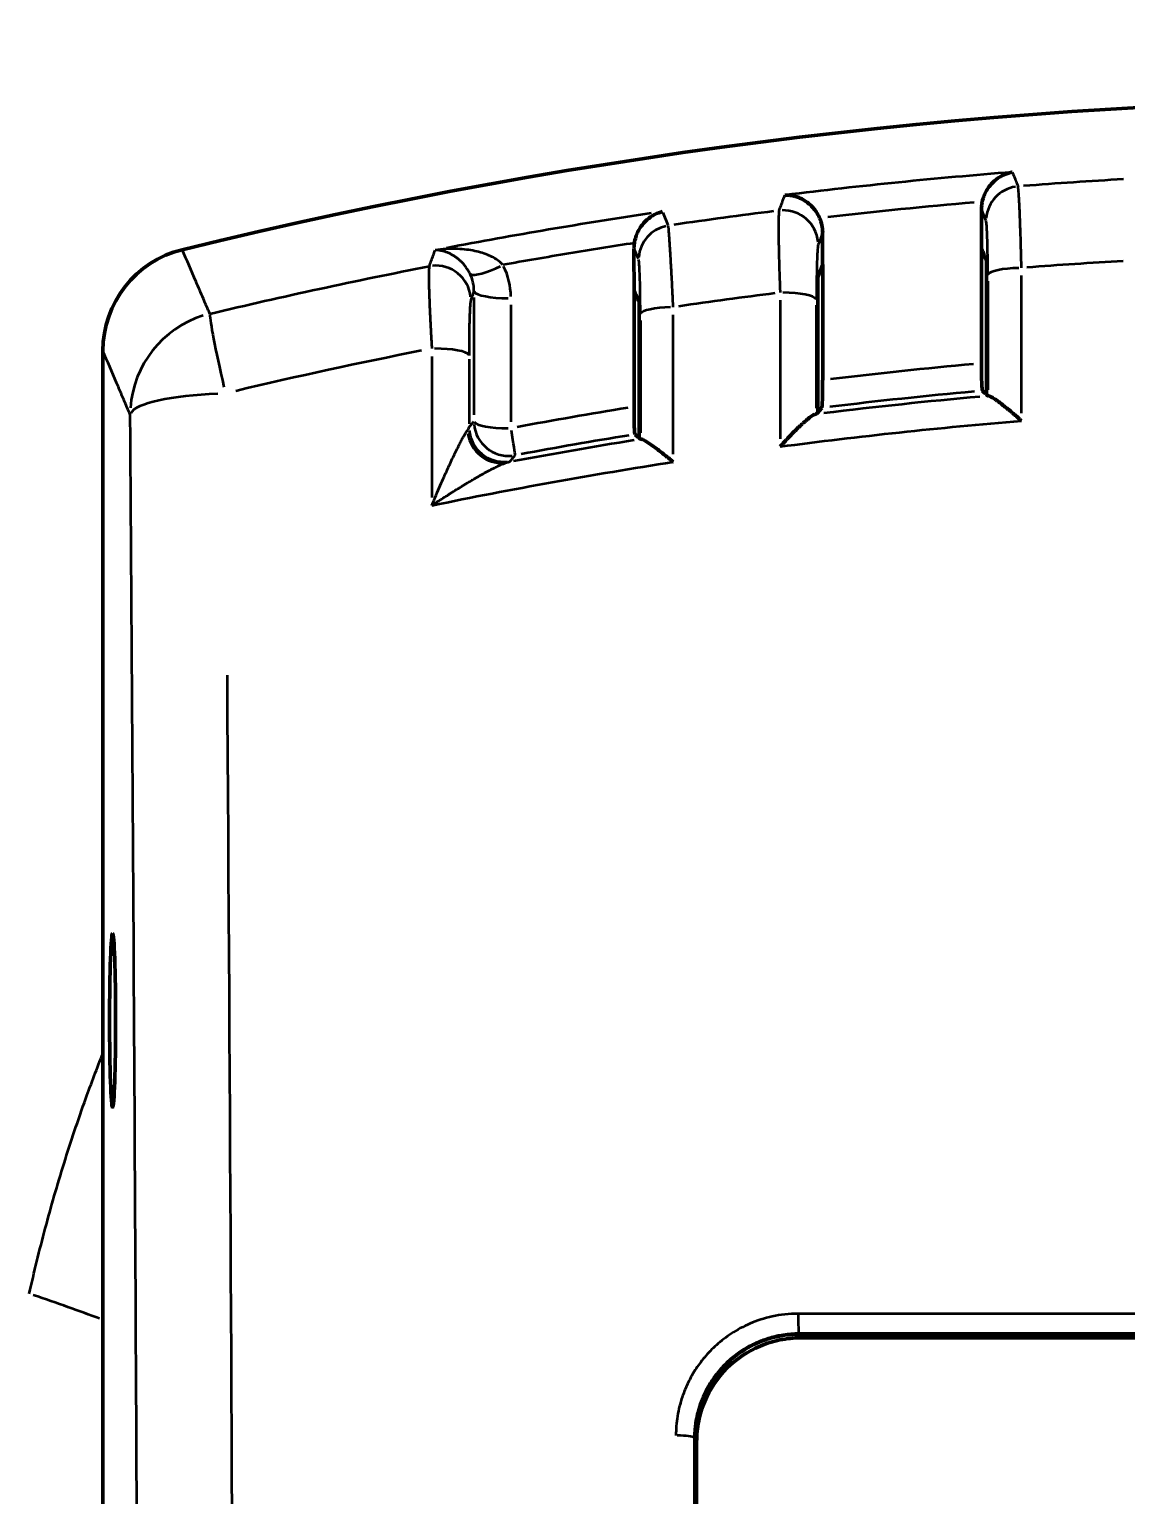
# Model space of a CAD drawing. Header units: millimetres. Extents: x 40 to 2195, y 40 to 1687.
# Drawn here: x 455.29 to 486.84, y 928.6 to 970.79 of the extents above; entities that cross this region are included whole.
import ezdxf

# ---------------------------------------------------------------- set-up
doc = ezdxf.new("R2010")
doc.units = ezdxf.units.MM
doc.header["$LTSCALE"] = 8
for name, color, linetype, lineweight in [('Dimension (ISO)', 7, 'Continuous', 25), ('Visible (ISO)', 7, 'Continuous', 50), ('Visible Narrow (ISO)', 7, 'Continuous', 35)]:
    doc.layers.add(name, color=color, linetype=linetype, lineweight=lineweight)
doc.styles.add('Note Text (ANSI)', font='tahoma.ttf')
doc.dimstyles.new('Default (ISO)', dxfattribs={"dimscale": 8, "dimtxt": 1, "dimasz": 2.5, "dimexe": 3.175, "dimexo": 0, "dimgap": 0.762, "dimtad": 1, "dimrnd": 1e-08, "dimzin": 0, "dimdsep": 46, "dimtxsty": 'Note Text (ANSI)', "dimcen": 0.09, "dimdle": 10, "dimclrd": 1, "dimclre": 1, "dimclrt": 1, "dimazin": 0, "dimtfac": 3.5052, "dimtmove": 0, "dimatfit": 3, "dimfxl": 1, "dimtolj": 1, "dimtzin": 0, "dimlwd": -1, "dimlwe": -1, "dimarcsym": 0})

# ---------------------------------------------------------------- blocks, each defined once
blk = doc.blocks.new('*D9')
at = {"layer": 'Defpoints', "color": 0, "transparency": 16777216}
for p in [(578.287, 1132.67), (416.287, 918.94), (578.287, 918.94)]:
    blk.add_point(p, dxfattribs=at)
at = {"layer": 'Dimension (ISO)', "color": 1, "transparency": 16777216}
for p, q in [((416.287, 918.94), (416.287, 1158.07)), ((578.287, 918.94), (578.287, 1158.07)), ((436.287, 1132.67), (558.287, 1132.67))]:
    blk.add_line(p, q, dxfattribs=at)
for points in [[(436.287, 1136.004), (436.287, 1129.337), (416.287, 1132.67)], [(558.287, 1136.004), (558.287, 1129.337), (578.287, 1132.67)]]:
    blk.add_solid(points, dxfattribs=at)
at = {"layer": 'Dimension (ISO)', "color": 1, "transparency": 16777216, "insert": (445.042, 1149.232), "char_height": 8, "attachment_point": 1, "style": 'Note Text (ANSI)'}
blk.add_mtext('\\A1;162.00 mm [6.378 in]', dxfattribs=at)

msp = doc.modelspace()

# ---------------------------------------------------------------- linework, layer by layer
at = {"layer": 'Visible (ISO)'}
for p, q in [((457.408, 961.526), (457.408, 816.708)), ((482.874, 960.236), (482.836, 960.271)), ((477.943, 959.715), (477.979, 959.755)), ((472.875, 958.99), (472.836, 959.024)), ((474.442, 930.218), (474.442, 831.294))]:
    msp.add_line(p, q, dxfattribs=at)
for centre, radius, start, end in [((495.408, 818.756), 150, 76.22401, 103.77599), ((495.407, 816.259), 149.997, 94.76696, 94.76698), ((495.491, 815.555), 150.707, 96.75598, 96.75601), ((495.598, 814.997), 151.274, 98.62413, 98.62415), ((495.451, 816.027), 150.233, 100.63969, 100.63974), ((498.356, 800.394), 166.134, 100.52987, 100.52988)]:
    msp.add_arc(centre, radius, start, end, dxfattribs=at)
for centre, major_axis, ratio, start_param, end_param in [((477.12, 964.926), (-0.147, -1.017), 0.974779, 1.718239, 2.137875), ((482.4, 867.26), (0.017, 450.785), 0.000657, 4.929767, 4.932319), ((478.413, 867.258), (-0.017, 450.633), 0.000654, 1.352311, 1.354397), ((460.409, 961.518), (-1.186, 2.768), 0.996091, 6.119527, 7.447837), ((472.399, 867.26), (0.017, 450.328), 0.000658, 4.927254, 4.929988), ((482.417, 867.26), (0.013, 450.786), 0.000619, 4.922247, 4.929767), ((478.396, 867.259), (0.013, -450.633), 0.000616, 4.49599, 4.503552), ((482.763, 867.259), (0, -454.799), 0.000163, 1.776762, 1.785428), ((478.053, 867.259), (-0.001, 454.621), 0.000166, 1.357194, 1.365908), ((472.417, 867.26), (0.013, 450.329), 0.000619, 4.919623, 4.927254), ((472.764, 867.259), (0, -454.355), 0.000163, 1.774162, 1.782946), ((482.729, 961.382), (-0.008, -1.005), 0.034792, 4.927623, 6.251655), ((478.086, 960.893), (-0.007, 1.006), 0.034691, 3.180504, 4.503934), ((472.728, 960.137), (-0.008, -1.014), 0.034485, 4.931825, 6.254112)]:
    msp.add_ellipse(centre, major_axis=major_axis, ratio=ratio, start_param=start_param, end_param=end_param, dxfattribs=at)
msp.add_ellipse((457.687, 942.256), major_axis=(0, 2.5), ratio=0.034921, dxfattribs=at)
for points, knots in [([(483.579, 966.672), (483.564, 966.67), (483.549, 966.667), (483.451, 966.645), (483.369, 966.616), (483.21, 966.535), (483.132, 966.482), (482.978, 966.343), (482.902, 966.252), (482.785, 966.05), (482.741, 965.941), (482.716, 965.823)], [-0.1566309, -0.1566309, -0.1566309, -0.1566309, -0.1501663, -0.1501663, -0.1146615, -0.1146615, -0.0783143, -0.0783143, -0.0371215, -0.0371215, -0.000001, -0.000001, -0.000001, -0.000001]), ([(478.035, 965.352), (478.015, 965.396), (477.993, 965.44), (477.967, 965.482), (477.939, 965.529), (477.907, 965.574), (477.872, 965.617), (477.843, 965.652), (477.811, 965.686), (477.778, 965.718), (477.745, 965.749), (477.711, 965.778), (477.674, 965.805), (477.663, 965.814), (477.651, 965.822), (477.639, 965.83), (477.6, 965.857), (477.56, 965.88), (477.518, 965.902), (477.481, 965.921), (477.442, 965.937), (477.403, 965.952), (477.386, 965.958), (477.37, 965.963), (477.353, 965.969), (477.321, 965.978), (477.288, 965.987), (477.255, 965.993), (477.223, 966), (477.191, 966.005), (477.158, 966.008), (477.126, 966.011), (477.094, 966.013), (477.062, 966.013), (477.053, 966.013), (477.044, 966.012), (477.035, 966.012)], [0.0000015, 0.0000015, 0.0000015, 0.0000015, 0.1184218, 0.1184218, 0.1184218, 0.25, 0.25, 0.25, 0.3593333, 0.3593333, 0.3593333, 0.4656839, 0.4656839, 0.4656839, 0.5, 0.5, 0.5, 0.6100758, 0.6100758, 0.6100758, 0.7085738, 0.7085738, 0.7085738, 0.75, 0.75, 0.75, 0.8289084, 0.8289084, 0.8289084, 0.9056427, 0.9056427, 0.9056427, 0.9795073, 0.9795073, 0.9795073, 1, 1, 1, 1]), ([(482.693, 965.604), (482.693, 965.641), (482.694, 965.677), (482.702, 965.751), (482.708, 965.787), (482.716, 965.823)], [-0.02261933, -0.02261933, -0.02261933, -0.02261933, -0.01131033, -0.01131033, -0.000001, -0.000001, -0.000001, -0.000001]), ([(473.512, 965.537), (473.496, 965.533), (473.48, 965.528), (473.383, 965.5), (473.303, 965.465), (473.15, 965.373), (473.076, 965.316), (472.931, 965.167), (472.861, 965.071), (472.758, 964.862), (472.721, 964.751), (472.703, 964.632)], [-0.1561845, -0.1561845, -0.1561845, -0.1561845, -0.149313, -0.149313, -0.1140331, -0.1140331, -0.0780923, -0.0780923, -0.0368795, -0.0368795, -0.0000013, -0.0000013, -0.0000013, -0.0000013]), ([(472.692, 964.48), (472.692, 964.505), (472.693, 964.531), (472.697, 964.582), (472.7, 964.607), (472.703, 964.632)], [-0.01567306, -0.01567306, -0.01567306, -0.01567306, -0.00783724, -0.00783724, -0.00000132, -0.00000132, -0.00000132, -0.00000132]), ([(477.979, 963.631), (477.995, 963.674), (478.011, 963.716), (478.027, 963.759), (478.058, 963.845), (478.09, 963.93), (478.122, 964.016)], [0, 0, 0, 0, 0.3333333, 0.3333333, 0.3333333, 1, 1, 1, 1]), ([(482.836, 960.271), (482.817, 960.289), (482.797, 960.307), (482.759, 960.342), (482.739, 960.36), (482.72, 960.378)], [-0.334543, -0.334543, -0.334543, -0.334543, -0.167272, -0.167272, -0.000001, -0.000001, -0.000001, -0.000001]), ([(482.896, 960.232), (482.89, 960.232), (482.885, 960.233), (482.877, 960.234), (482.875, 960.235), (482.874, 960.236)], [0.00000133, 0.00000133, 0.00000133, 0.00000133, 0.00899695, 0.00899695, 0.01799242, 0.01799242, 0.01799242, 0.01799242]), ([(482.896, 960.232), (482.905, 960.231), (482.918, 960.227), (482.934, 960.22), (482.951, 960.214), (482.97, 960.204), (482.993, 960.191), (482.999, 960.187), (483.005, 960.184), (483.011, 960.18), (483.032, 960.167), (483.056, 960.152), (483.082, 960.135), (483.107, 960.118), (483.134, 960.099), (483.163, 960.078), (483.181, 960.065), (483.2, 960.051), (483.219, 960.036), (483.251, 960.013), (483.283, 959.987), (483.318, 959.96), (483.351, 959.934), (483.385, 959.907), (483.42, 959.878), (483.448, 959.856), (483.477, 959.832), (483.506, 959.808), (483.537, 959.782), (483.568, 959.756), (483.601, 959.728), (483.632, 959.702), (483.664, 959.674), (483.697, 959.645), (483.729, 959.618), (483.761, 959.589), (483.794, 959.56), (483.811, 959.545), (483.828, 959.53), (483.845, 959.515)], [0, 0, 0, 0, 0.1104252, 0.1104252, 0.1104252, 0.2218283, 0.2218283, 0.2218283, 0.25, 0.25, 0.25, 0.3477487, 0.3477487, 0.3477487, 0.4419797, 0.4419797, 0.4419797, 0.5, 0.5, 0.5, 0.5929819, 0.5929819, 0.5929819, 0.681076, 0.681076, 0.681076, 0.75, 0.75, 0.75, 0.8232727, 0.8232727, 0.8232727, 0.8949706, 0.8949706, 0.8949706, 0.9643261, 0.9643261, 0.9643261, 0.9999883, 0.9999883, 0.9999883, 0.9999883]), ([(478.094, 959.887), (478.082, 959.872), (478.056, 959.843), (478.017, 959.799), (477.992, 959.77), (477.979, 959.755)], [0, 0, 0, 0, 0.3333333, 0.6666667, 1, 1, 1, 1]), ([(476.898, 958.771), (476.927, 958.804), (476.956, 958.836), (476.986, 958.868), (477.016, 958.901), (477.046, 958.934), (477.076, 958.966), (477.105, 958.998), (477.135, 959.029), (477.165, 959.061), (477.19, 959.087), (477.215, 959.113), (477.239, 959.138), (477.264, 959.163), (477.288, 959.188), (477.312, 959.212), (477.336, 959.236), (477.36, 959.259), (477.382, 959.282), (477.395, 959.294), (477.407, 959.306), (477.419, 959.318), (477.443, 959.341), (477.466, 959.363), (477.489, 959.384), (477.511, 959.405), (477.533, 959.425), (477.554, 959.444), (477.575, 959.464), (477.596, 959.482), (477.615, 959.499), (477.621, 959.504), (477.626, 959.508), (477.631, 959.512), (477.652, 959.531), (477.672, 959.548), (477.691, 959.563), (477.711, 959.58), (477.73, 959.594), (477.747, 959.608), (477.765, 959.621), (477.782, 959.634), (477.797, 959.644), (477.82, 959.66), (477.84, 959.673), (477.858, 959.682), (477.876, 959.692), (477.891, 959.698), (477.903, 959.701)], [0.000013, 0.000013, 0.000013, 0.000013, 0.0651782, 0.0651782, 0.0651782, 0.1325891, 0.1325891, 0.1325891, 0.2, 0.2, 0.2, 0.256502, 0.256502, 0.256502, 0.3127765, 0.3127765, 0.3127765, 0.3691619, 0.3691619, 0.3691619, 0.4, 0.4, 0.4, 0.460956, 0.460956, 0.460956, 0.5224792, 0.5224792, 0.5224792, 0.5840364, 0.5840364, 0.5840364, 0.6, 0.6, 0.6, 0.6658861, 0.6658861, 0.6658861, 0.7329431, 0.7329431, 0.7329431, 0.8, 0.8, 0.8, 0.9, 0.9, 0.9, 1, 1, 1, 1]), ([(477.943, 959.715), (477.942, 959.713), (477.938, 959.711), (477.924, 959.707), (477.915, 959.704), (477.903, 959.701)], [0.000001, 0.000001, 0.000001, 0.000001, 0.01298467, 0.01298467, 0.02596788, 0.02596788, 0.02596788, 0.02596788]), ([(472.836, 959.024), (472.817, 959.041), (472.797, 959.057), (472.759, 959.09), (472.739, 959.107), (472.72, 959.123)], [-0.3350103, -0.3350103, -0.3350103, -0.3350103, -0.1675057, -0.1675057, -0.000001, -0.000001, -0.000001, -0.000001]), ([(472.892, 958.988), (472.887, 958.988), (472.883, 958.988), (472.878, 958.989), (472.876, 958.99), (472.875, 958.99)], [0.00003255, 0.00003255, 0.00003255, 0.00003255, 0.00778345, 0.00778345, 0.01556524, 0.01556524, 0.01556524, 0.01556524]), ([(472.892, 958.988), (472.903, 958.987), (472.919, 958.983), (472.961, 958.965), (472.987, 958.951), (473.081, 958.896), (473.162, 958.842), (473.332, 958.719), (473.42, 958.652), (473.601, 958.511), (473.694, 958.435), (473.792, 958.354), (473.803, 958.344), (473.815, 958.335), (473.82, 958.33)], [-0.1530746, -0.1530746, -0.1530746, -0.1530746, -0.1350658, -0.1350658, -0.1157977, -0.1157977, -0.0744074, -0.0744074, -0.0367045, -0.0367045, 0, 0, 0.0021992, 0.0043983, 0.0043983, 0.0043983, 0.0043983]), ([(474.442, 930.219), (474.443, 930.303), (474.446, 930.387), (474.461, 930.555), (474.471, 930.639), (474.514, 930.889), (474.557, 931.052), (474.651, 931.319), (474.694, 931.423), (474.772, 931.583), (474.802, 931.64), (474.919, 931.846), (475.017, 931.988), (475.188, 932.196), (475.254, 932.269), (475.392, 932.406), (475.464, 932.472), (475.673, 932.644), (475.816, 932.742), (476.193, 932.956), (476.435, 933.055), (476.812, 933.155), (476.94, 933.18), (477.197, 933.213), (477.326, 933.221), (477.455, 933.221)], [0.0000488, 0.0000488, 0.0000488, 0.0000488, 0.0255319, 0.0255319, 0.0510632, 0.0510632, 0.1022479, 0.1022479, 0.1363719, 0.1363719, 0.155874, 0.155874, 0.2078289, 0.2078289, 0.2370994, 0.2370994, 0.2663457, 0.2663457, 0.3184127, 0.3184127, 0.396802, 0.396802, 0.43599, 0.43599, 0.4751373, 0.4751373, 0.4751373, 0.4751373]), ([(474.495, 930.136), (474.495, 930.331), (474.515, 930.527), (474.592, 930.912), (474.65, 931.1), (474.875, 931.638), (475.093, 931.962), (475.641, 932.511), (475.965, 932.729), (476.505, 932.956), (476.696, 933.015), (477.086, 933.094), (477.284, 933.114), (477.482, 933.114)], [-0.472271, -0.472271, -0.472271, -0.472271, -0.4128749, -0.4128749, -0.3533168, -0.3533168, -0.2361431, -0.2361431, -0.1192649, -0.1192649, -0.059496, -0.059496, -0.000001, -0.000001, -0.000001, -0.000001]), ([(477.482, 933.114), (480.468, 933.114), (483.455, 933.114), (489.431, 933.114), (492.419, 933.114), (498.396, 933.114), (501.384, 933.114), (507.36, 933.114), (510.347, 933.114), (513.333, 933.114)], [-3.586311, -3.586311, -3.586311, -3.586311, -2.689698, -2.689698, -1.793156, -1.793156, -0.896615, -0.896615, -0.000001, -0.000001, -0.000001, -0.000001]), ([(474.495, 831.342), (474.495, 847.8), (474.495, 864.317), (474.495, 897.321), (474.495, 913.785), (474.495, 930.136)], [-9.905801, -9.905801, -9.905801, -9.905801, -4.95291, -4.95291, -0.00002, -0.00002, -0.00002, -0.00002])]:
    msp.add_open_spline(points, degree=3, knots=knots, dxfattribs=at)
for points in [[(482.693, 964.48), (482.709, 964.441), (482.74, 964.362), (482.788, 964.244), (482.82, 964.165), (482.836, 964.126)], [(472.692, 963.277), (472.74, 963.161), (472.788, 963.044), (472.836, 962.929)], [(477.455, 933.221), (481.443, 933.221), (489.42, 933.221), (501.395, 933.221), (509.372, 933.221), (513.36, 933.221)]]:
    msp.add_open_spline(points, degree=3, dxfattribs=at)
at = {"layer": 'Visible Narrow (ISO)'}
for p, q in [((483.192, 966.041), (483.192, 966.041)), ((473.52, 965.516), (473.67, 965.155)), ((482.817, 965.294), (482.699, 965.588)), ((472.818, 964.173), (472.699, 964.463)), ((483.845, 959.735), (483.845, 963.695)), ((469.151, 962.857), (469.151, 959.488)), ((476.898, 962.985), (476.898, 958.993)), ((473.82, 958.553), (473.82, 962.564)), ((466.874, 961.369), (466.874, 957.305)), ((477.441, 933.236), (477.455, 933.222)), ((477.457, 933.216), (477.481, 933.119)), ((474.426, 930.235), (474.442, 930.219)), ((474.445, 930.214), (474.492, 930.14))]:
    msp.add_line(p, q, dxfattribs=at)
for centre, major_axis, ratio, start_param, end_param in [((483.823, 965.27), (-0.928, -0.374), 0.995822, 4.483553, 5.816949), ((495.409, 820.341), (148.193, -0.008), 0.987741, 1.629128, 1.648557), ((481.094, 962.127), (22.962, 2.255), 0.153105, 1.495294, 1.679151), ((495.419, 820.393), (-148.658, 0.175), 0.987131, 4.863688, 4.903884), ((495.417, 820.245), (148.275, -0.07), 0.987842, 1.697768, 1.717321), ((476.994, 964.579), (0.938, -0.347), 0.995171, 0.447857, 1.964441), ((473.824, 964.15), (0.925, 0.38), 0.995963, 1.39954, 2.671637), ((466.995, 962.987), (0.942, -0.336), 0.994856, 0.4395, 2.017888), ((468.852, 964.217), (-0.888, -0.459), 0.221509, 0.150091, 1.459293), ((495.407, 819.888), (146.351, -0.014), 0.987202, 1.629955, 1.648925), ((466.982, 962.998), (1.897, 1.078), 0.975107, 5.800503, 6.220627), ((483.873, 963.703), (-1, 0), 0.21158, 4.816582, 6.172057), ((469.084, 963.257), (-1, 0), 0.212792, 0.115808, 1.557324), ((495.411, 819.807), (146.416, -0.093), 0.987317, 1.699264, 1.718362), ((476.944, 962.996), (1, 0), 0.210146, 0.11477, 1.537983), ((482.883, 867.003), (-0.009, 457.126), 0.000015, 1.358018, 1.365011), ((468.277, 867.261), (-0.003, 451.056), 0.000434, 1.356774, 1.364429), ((473.874, 962.577), (-1, 0), 0.209303, 4.840422, 6.173333), ((477.93, 866.961), (-0.01, -457.077), 0.000025, 1.775512, 1.78213), ((461.191, 959.692), (2.758, 1.181), 0.996088, 1.471548, 2.669123), ((461.191, 959.692), (-0.698, 2.918), 0.037354, 0.150515, 1.287867), ((472.891, 866.968), (-0.01, 456.893), 0.00003, 1.360365, 1.367599), ((495.469, 819.483), (146.739, -0.146), 0.987386, 1.76998, 1.807293), ((466.945, 961.388), (1, 0), 0.206883, 0.115986, 1.56187), ((468.104, 867.957), (0.025, -451.626), 0.00035, 4.504225, 4.508437), ((495.412, 822.262), (-141.157, 0.034), 0.988066, 4.804487, 4.833802), ((461.191, 959.691), (-3, -0.022), 0.20486, 4.869702, 6.175004), ((495.412, 821.933), (140.463, 0.037), 0.988523, 1.661548, 1.693722), ((495.412, 822.104), (-140.544, 0.034), 0.987883, 4.804718, 4.834511), ((495.43, 822.125), (-141.279, 0.148), 0.988198, 4.876342, 4.899253), ((469.084, 959.504), (-0.772, 0.636), 0.99852, 0.784189, 2.357382), ((469.084, 959.504), (-1, 0), 0.204474, 0.115758, 1.557488), ((468.847, 959.295), (0.291, -0.957), 0.950854, 4.577398, 6.086441), ((468.944, 959.334), (-0.772, 0.635), 0.998518, 0.783648, 2.357923), ((469.084, 959.504), (0.184, -0.983), 0.02866, 0.100994, 1.290268), ((495.441, 821.734), (140.648, -0.031), 0.988651, 1.733431, 1.758501), ((495.429, 821.972), (-140.659, 0.151), 0.988019, 4.876854, 4.899278), ((466.956, 957.94), (2.174, 0.415), 0.033964, 5.990288, 6.229304), ((445.422, 867.261), (0, -453.793), 0.034923, 1.430949, 1.759061), ((449.386, 935.257), (11.277, -3.255), 0.078735, 0.814471, 1.030703), ((477.441, 933.737), (0, -0.5), 0.045458, 4.650204, 6.164151), ((473.926, 930.233), (0.5, 0), 0.138124, 0.114724, 1.545347)]:
    msp.add_ellipse(centre, major_axis=major_axis, ratio=ratio, start_param=start_param, end_param=end_param, dxfattribs=at)
for points, knots in [([(483.579, 966.672), (482.486, 966.586), (480.302, 966.39), (478.123, 966.146), (477.035, 966.012)], [0.0000001, 0.0000001, 0.0000001, 0.0000001, 0.5, 1, 1, 1, 1]), ([(483.579, 966.672), (483.597, 966.627), (483.616, 966.581), (483.653, 966.49), (483.671, 966.445), (483.708, 966.354), (483.726, 966.309), (483.745, 966.263)], [0.0000006, 0.0000006, 0.0000006, 0.0000006, 0.3333333, 0.3333333, 0.6666667, 0.6666667, 1, 1, 1, 1]), ([(483.845, 963.915), (483.841, 964.059), (483.837, 964.201), (483.833, 964.339), (483.831, 964.438), (483.828, 964.536), (483.825, 964.63), (483.822, 964.734), (483.818, 964.834), (483.815, 964.931), (483.813, 965.003), (483.81, 965.073), (483.808, 965.141), (483.807, 965.181), (483.805, 965.221), (483.804, 965.259), (483.801, 965.333), (483.798, 965.403), (483.795, 965.471), (483.793, 965.537), (483.79, 965.601), (483.787, 965.66), (483.786, 965.696), (483.784, 965.73), (483.782, 965.762), (483.782, 965.764), (483.782, 965.767), (483.782, 965.769), (483.779, 965.827), (483.776, 965.88), (483.774, 965.929), (483.771, 965.978), (483.768, 966.022), (483.765, 966.061), (483.764, 966.076), (483.763, 966.09), (483.762, 966.103), (483.761, 966.123), (483.759, 966.141), (483.758, 966.157), (483.754, 966.202), (483.75, 966.235), (483.747, 966.254), (483.746, 966.257), (483.745, 966.261), (483.745, 966.263)], [0, 0, 0, 0, 0.1164701, 0.1164701, 0.1164701, 0.2, 0.2, 0.2, 0.2915916, 0.2915916, 0.2915916, 0.3597552, 0.3597552, 0.3597552, 0.4, 0.4, 0.4, 0.4772294, 0.4772294, 0.4772294, 0.5542676, 0.5542676, 0.5542676, 0.6, 0.6, 0.6, 0.6031159, 0.6031159, 0.6031159, 0.6852727, 0.6852727, 0.6852727, 0.7682901, 0.7682901, 0.7682901, 0.8, 0.8, 0.8, 0.8464549, 0.8464549, 0.8464549, 0.9749535, 0.9749535, 0.9749535, 1, 1, 1, 1]), ([(476.869, 965.567), (476.888, 965.617), (476.906, 965.666), (476.925, 965.716), (476.943, 965.765), (476.962, 965.815), (476.98, 965.864), (476.998, 965.913), (477.017, 965.963), (477.035, 966.012)], [0, 0, 0, 0, 0.3333333, 0.3333333, 0.3333333, 0.6666667, 0.6666667, 0.6666667, 1, 1, 1, 1]), ([(476.869, 965.567), (476.865, 965.553), (476.862, 965.525), (476.859, 965.484), (476.858, 965.476), (476.858, 965.468), (476.857, 965.459), (476.856, 965.442), (476.855, 965.424), (476.855, 965.404), (476.853, 965.368), (476.852, 965.327), (476.851, 965.281), (476.851, 965.235), (476.85, 965.184), (476.85, 965.128), (476.85, 965.108), (476.85, 965.088), (476.85, 965.067), (476.85, 965.065), (476.85, 965.062), (476.85, 965.06), (476.85, 965.006), (476.85, 964.947), (476.851, 964.885), (476.852, 964.823), (476.853, 964.756), (476.854, 964.687), (476.854, 964.644), (476.855, 964.6), (476.856, 964.554), (476.857, 964.516), (476.858, 964.476), (476.859, 964.436), (476.861, 964.335), (476.863, 964.229), (476.867, 964.119), (476.868, 964.055), (476.87, 963.99), (476.872, 963.923), (476.875, 963.828), (476.879, 963.731), (476.882, 963.632), (476.887, 963.493), (476.892, 963.351), (476.898, 963.206)], [0, 0, 0, 0, 0.128307, 0.128307, 0.128307, 0.15347, 0.15347, 0.15347, 0.2, 0.2, 0.2, 0.284029, 0.284029, 0.284029, 0.367081, 0.367081, 0.367081, 0.396828, 0.396828, 0.396828, 0.4, 0.4, 0.4, 0.476106, 0.476106, 0.476106, 0.55278, 0.55278, 0.55278, 0.6, 0.6, 0.6, 0.640198, 0.640198, 0.640198, 0.741235, 0.741235, 0.741235, 0.8, 0.8, 0.8, 0.883529, 0.883529, 0.883529, 1, 1, 1, 1]), ([(482.874, 963.711), (482.874, 963.807), (482.874, 963.902), (482.873, 963.994), (482.873, 964.061), (482.872, 964.125), (482.872, 964.189), (482.871, 964.309), (482.869, 964.424), (482.867, 964.53), (482.866, 964.557), (482.866, 964.583), (482.865, 964.608), (482.862, 964.736), (482.859, 964.849), (482.854, 964.944), (482.85, 965.039), (482.845, 965.115), (482.84, 965.172), (482.839, 965.185), (482.838, 965.196), (482.837, 965.207), (482.833, 965.243), (482.828, 965.267), (482.824, 965.278)], [0, 0, 0, 0, 0.116469, 0.116469, 0.116469, 0.2, 0.2, 0.2, 0.359754, 0.359754, 0.359754, 0.4, 0.4, 0.4, 0.6, 0.6, 0.6, 0.8, 0.8, 0.8, 0.846456, 0.846456, 0.846456, 1, 1, 1, 1]), ([(473.82, 962.786), (473.814, 962.931), (473.807, 963.074), (473.8, 963.213), (473.795, 963.312), (473.79, 963.409), (473.786, 963.504), (473.78, 963.607), (473.775, 963.707), (473.77, 963.804), (473.766, 963.877), (473.762, 963.948), (473.758, 964.016), (473.756, 964.056), (473.754, 964.095), (473.752, 964.133), (473.748, 964.207), (473.744, 964.278), (473.74, 964.346), (473.736, 964.413), (473.732, 964.476), (473.728, 964.535), (473.726, 964.57), (473.724, 964.604), (473.722, 964.636), (473.721, 964.638), (473.721, 964.641), (473.721, 964.643), (473.717, 964.697), (473.714, 964.747), (473.711, 964.793), (473.707, 964.84), (473.704, 964.882), (473.701, 964.919), (473.7, 964.939), (473.698, 964.958), (473.696, 964.976), (473.695, 964.996), (473.693, 965.014), (473.691, 965.03), (473.687, 965.074), (473.683, 965.106), (473.68, 965.125), (473.679, 965.129), (473.679, 965.132), (473.678, 965.135)], [0.0000008, 0.0000008, 0.0000008, 0.0000008, 0.1167443, 0.1167443, 0.1167443, 0.2, 0.2, 0.2, 0.2912392, 0.2912392, 0.2912392, 0.3600986, 0.3600986, 0.3600986, 0.4, 0.4, 0.4, 0.4776872, 0.4776872, 0.4776872, 0.5548313, 0.5548313, 0.5548313, 0.6, 0.6, 0.6, 0.6035288, 0.6035288, 0.6035288, 0.6804516, 0.6804516, 0.6804516, 0.7581628, 0.7581628, 0.7581628, 0.8, 0.8, 0.8, 0.8469315, 0.8469315, 0.8469315, 0.972992, 0.972992, 0.972992, 1, 1, 1, 1]), ([(460.486, 962.596), (460.424, 962.74), (460.361, 962.885), (460.299, 963.029), (460.228, 963.193), (460.157, 963.357), (460.087, 963.52), (459.954, 963.828), (459.821, 964.135), (459.689, 964.442)], [0, 0, 0, 0, 0.2341962, 0.2341962, 0.2341962, 0.5, 0.5, 0.5, 1, 1, 1, 1]), ([(466.802, 963.965), (466.821, 964.016), (466.839, 964.067), (466.876, 964.17), (466.895, 964.221), (466.932, 964.324), (466.95, 964.375), (466.969, 964.426)], [0, 0, 0, 0, 0.3333333, 0.3333333, 0.6666667, 0.6666667, 1, 1, 1, 1]), ([(468.919, 964.003), (468.884, 964.041), (468.804, 964.115), (468.651, 964.215), (468.475, 964.298), (468.277, 964.365), (468.059, 964.416), (467.818, 964.451), (467.556, 964.467), (467.275, 964.462), (467.072, 964.442), (466.969, 964.426)], [0.0000082, 0.0000082, 0.0000082, 0.0000082, 0.1111111, 0.2222222, 0.3333333, 0.4444444, 0.5555556, 0.6666667, 0.7777778, 0.8888889, 0.9999501, 0.9999501, 0.9999501, 0.9999501]), ([(467.974, 963.744), (467.963, 963.767), (467.951, 963.789), (467.933, 963.821), (467.928, 963.83), (467.913, 963.854), (467.904, 963.869), (467.882, 963.902), (467.869, 963.921), (467.846, 963.952), (467.836, 963.965), (467.816, 963.99), (467.807, 964.001), (467.775, 964.038), (467.752, 964.063), (467.724, 964.092), (467.719, 964.097), (467.705, 964.11), (467.697, 964.118), (467.663, 964.148), (467.638, 964.17), (467.605, 964.196), (467.597, 964.201), (467.582, 964.213), (467.574, 964.218), (467.54, 964.243), (467.513, 964.26), (467.475, 964.283), (467.464, 964.289), (467.446, 964.299), (467.44, 964.303), (467.405, 964.321), (467.377, 964.334), (467.332, 964.353), (467.318, 964.359), (467.298, 964.366), (467.293, 964.368), (467.259, 964.38), (467.228, 964.389), (467.178, 964.402), (467.16, 964.406), (467.138, 964.41), (467.136, 964.411), (467.103, 964.417), (467.072, 964.421), (467.017, 964.425), (466.993, 964.426), (466.969, 964.426)], [0.0000047, 0.0000047, 0.0000047, 0.0000047, 0.0598024, 0.0598024, 0.084636, 0.084636, 0.125, 0.125, 0.177091, 0.177091, 0.2156446, 0.2156446, 0.25, 0.25, 0.3298016, 0.3298016, 0.3462379, 0.3462379, 0.375, 0.375, 0.4540101, 0.4540101, 0.4769607, 0.4769607, 0.5, 0.5, 0.5773746, 0.5773746, 0.6077426, 0.6077426, 0.625, 0.625, 0.700485, 0.700485, 0.7384992, 0.7384992, 0.75, 0.75, 0.824936, 0.824936, 0.869253, 0.869253, 0.875, 0.875, 0.9465205, 0.9465205, 1, 1, 1, 1]), ([(472.703, 964.632), (472.072, 964.535), (470.809, 964.334), (469.548, 964.116), (468.919, 964.003)], [0.0000006, 0.0000006, 0.0000006, 0.0000006, 0.5, 1, 1, 1, 1]), ([(477.994, 964.587), (477.989, 964.575), (477.985, 964.55), (477.981, 964.514), (477.98, 964.502), (477.978, 964.49), (477.977, 964.477), (477.972, 964.42), (477.967, 964.342), (477.963, 964.246), (477.959, 964.15), (477.955, 964.036), (477.953, 963.907), (477.952, 963.881), (477.951, 963.855), (477.951, 963.828), (477.949, 963.721), (477.947, 963.606), (477.946, 963.484), (477.945, 963.421), (477.945, 963.355), (477.944, 963.289), (477.944, 963.196), (477.944, 963.101), (477.944, 963.004)], [0, 0, 0, 0, 0.1534691, 0.1534691, 0.1534691, 0.2, 0.2, 0.2, 0.4, 0.4, 0.4, 0.6, 0.6, 0.6, 0.6402001, 0.6402001, 0.6402001, 0.8, 0.8, 0.8, 0.8835304, 0.8835304, 0.8835304, 1, 1, 1, 1]), ([(460.486, 962.596), (461.534, 962.847), (463.635, 963.326), (465.745, 963.759), (466.802, 963.965)], [0.000006, 0.000006, 0.000006, 0.000006, 0.5, 1, 1, 1, 1]), ([(466.802, 963.965), (466.8, 963.957), (466.798, 963.947), (466.796, 963.926), (466.795, 963.916), (466.792, 963.887), (466.791, 963.868), (466.79, 963.839), (466.79, 963.832), (466.789, 963.804), (466.788, 963.781), (466.788, 963.738), (466.787, 963.719), (466.787, 963.671), (466.787, 963.642), (466.787, 963.602), (466.787, 963.591), (466.788, 963.543), (466.788, 963.504), (466.789, 963.447), (466.79, 963.429), (466.791, 963.369), (466.792, 963.325), (466.793, 963.278), (466.793, 963.274), (466.795, 963.225), (466.796, 963.179), (466.798, 963.114), (466.799, 963.096), (466.801, 963.029), (466.803, 962.979), (466.807, 962.879), (466.809, 962.828), (466.812, 962.76), (466.813, 962.743), (466.816, 962.678), (466.818, 962.629), (466.823, 962.526), (466.825, 962.472), (466.829, 962.405), (466.829, 962.391), (466.832, 962.33), (466.835, 962.284), (466.84, 962.185), (466.843, 962.133), (466.846, 962.067), (466.847, 962.053), (466.85, 961.995), (466.853, 961.951), (466.859, 961.843), (466.863, 961.779), (466.869, 961.675), (466.871, 961.634), (466.874, 961.594)], [0, 0, 0, 0, 0.0405647, 0.0405647, 0.0685653, 0.0685653, 0.1120984, 0.1120984, 0.125, 0.125, 0.1648573, 0.1648573, 0.1943314, 0.1943314, 0.2354533, 0.2354533, 0.25, 0.25, 0.2990433, 0.2990433, 0.320504, 0.320504, 0.3709144, 0.3709144, 0.375, 0.375, 0.4267012, 0.4267012, 0.4465846, 0.4465846, 0.5, 0.5, 0.5547044, 0.5547044, 0.572661, 0.572661, 0.625, 0.625, 0.6835778, 0.6835778, 0.6987184, 0.6987184, 0.75, 0.75, 0.8083523, 0.8083523, 0.8248337, 0.8248337, 0.875, 0.875, 0.9507047, 0.9507047, 1, 1, 1, 1]), ([(472.875, 962.585), (472.875, 962.682), (472.875, 962.778), (472.874, 962.871), (472.874, 962.938), (472.873, 963.003), (472.873, 963.066), (472.871, 963.188), (472.87, 963.303), (472.868, 963.41), (472.867, 963.436), (472.867, 963.462), (472.866, 963.488), (472.863, 963.616), (472.859, 963.73), (472.855, 963.825), (472.851, 963.919), (472.846, 963.996), (472.841, 964.052), (472.84, 964.065), (472.839, 964.077), (472.837, 964.088), (472.833, 964.123), (472.829, 964.147), (472.825, 964.157)], [0, 0, 0, 0, 0.116742, 0.116742, 0.116742, 0.2, 0.2, 0.2, 0.360096, 0.360096, 0.360096, 0.4, 0.4, 0.4, 0.6, 0.6, 0.6, 0.8, 0.8, 0.8, 0.846932, 0.846932, 0.846932, 1, 1, 1, 1]), ([(468.085, 963.249), (468.07, 963.207), (468.055, 963.164), (468.025, 963.08), (468.009, 963.037), (467.994, 962.995)], [0.0000002, 0.0000002, 0.0000002, 0.0000002, 0.5, 0.5, 1, 1, 1, 1]), ([(467.994, 962.995), (467.992, 962.989), (467.991, 962.982), (467.988, 962.967), (467.987, 962.961), (467.984, 962.942), (467.982, 962.927), (467.98, 962.908), (467.98, 962.904), (467.978, 962.885), (467.977, 962.867), (467.974, 962.838), (467.974, 962.827), (467.971, 962.795), (467.97, 962.773), (467.969, 962.745), (467.968, 962.74), (467.967, 962.707), (467.965, 962.678), (467.964, 962.639), (467.963, 962.63), (467.962, 962.59), (467.96, 962.559), (467.958, 962.493), (467.957, 962.459), (467.956, 962.415), (467.956, 962.405), (467.955, 962.363), (467.954, 962.33), (467.952, 962.259), (467.952, 962.221), (467.951, 962.175), (467.951, 962.167), (467.95, 962.126), (467.949, 962.094), (467.948, 962.02), (467.948, 961.98), (467.947, 961.935), (467.947, 961.929), (467.947, 961.892), (467.947, 961.86), (467.946, 961.79), (467.946, 961.752), (467.945, 961.707), (467.945, 961.701), (467.945, 961.665), (467.945, 961.636), (467.945, 961.563), (467.945, 961.52), (467.944, 961.45), (467.944, 961.422), (467.944, 961.395)], [0, 0, 0, 0, 0.0434325, 0.0434325, 0.0685648, 0.0685648, 0.1149131, 0.1149131, 0.125, 0.125, 0.1690174, 0.1690174, 0.1943311, 0.1943311, 0.2396714, 0.2396714, 0.25, 0.25, 0.3045175, 0.3045175, 0.3205037, 0.3205037, 0.375, 0.375, 0.4315318, 0.4315318, 0.4465843, 0.4465843, 0.5, 0.5, 0.5602804, 0.5602804, 0.5726607, 0.5726607, 0.625, 0.625, 0.6893739, 0.6893739, 0.6987182, 0.6987182, 0.75, 0.75, 0.8144294, 0.8144294, 0.8248337, 0.8248337, 0.875, 0.875, 0.9507042, 0.9507042, 1, 1, 1, 1]), ([(458.193, 959.691), (458.131, 959.836), (458.069, 959.981), (458.007, 960.125), (457.938, 960.287), (457.869, 960.449), (457.8, 960.611), (457.669, 960.916), (457.538, 961.221), (457.408, 961.526)], [0, 0, 0, 0, 0.235833, 0.235833, 0.235833, 0.5, 0.5, 0.5, 1, 1, 1, 1]), ([(458.331, 796.295), (458.333, 796.61), (458.335, 796.926), (458.337, 797.241), (458.377, 804.666), (458.411, 812.11), (458.439, 819.577), (458.446, 821.403), (458.452, 823.23), (458.458, 825.059), (458.478, 831.025), (458.493, 837.004), (458.505, 842.988), (458.511, 846.337), (458.516, 849.689), (458.52, 853.041), (458.525, 857.514), (458.527, 861.989), (458.527, 866.464), (458.528, 871.335), (458.525, 876.207), (458.52, 881.076), (458.517, 884.032), (458.513, 886.986), (458.507, 889.939), (458.496, 896.319), (458.48, 902.692), (458.46, 909.052), (458.455, 910.484), (458.45, 911.915), (458.445, 913.346), (458.417, 921.131), (458.382, 928.894), (458.34, 936.62), (458.34, 936.698), (458.339, 936.775), (458.339, 936.853), (458.297, 944.5), (458.249, 952.112), (458.193, 959.691)], [0.0000015, 0.0000015, 0.0000015, 0.0000015, 0.0058229, 0.0058229, 0.0058229, 0.1428571, 0.1428571, 0.1428571, 0.176372, 0.176372, 0.176372, 0.2857143, 0.2857143, 0.2857143, 0.3469143, 0.3469143, 0.3469143, 0.4285714, 0.4285714, 0.4285714, 0.5174708, 0.5174708, 0.5174708, 0.5714286, 0.5714286, 0.5714286, 0.6880265, 0.6880265, 0.6880265, 0.7142857, 0.7142857, 0.7142857, 0.8571429, 0.8571429, 0.8571429, 0.85858, 0.85858, 0.85858, 0.9999988, 0.9999988, 0.9999988, 0.9999988]), ([(476.898, 958.771), (478.032, 958.921), (480.325, 959.195), (482.664, 959.418), (483.845, 959.515)], [0.000004, 0.000004, 0.000004, 0.000004, 0.5, 0.9999968, 0.9999968, 0.9999968, 0.9999968]), ([(466.874, 957.079), (466.917, 957.183), (467.002, 957.383), (467.119, 957.656), (467.228, 957.903), (467.329, 958.127), (467.422, 958.328), (467.506, 958.509), (467.584, 958.669), (467.655, 958.811), (467.718, 958.935), (467.775, 959.041), (467.825, 959.127), (467.866, 959.192), (467.887, 959.222), (467.896, 959.233)], [0.0000222, 0.0000222, 0.0000222, 0.0000222, 0.0769231, 0.1538462, 0.2307692, 0.3076923, 0.3846154, 0.4615385, 0.5384615, 0.6153846, 0.6923077, 0.7692308, 0.8461538, 0.9230769, 0.9999989, 0.9999989, 0.9999989, 0.9999989]), ([(469.13, 958.352), (469.153, 958.38), (469.176, 958.409), (469.222, 958.465), (469.246, 958.494), (469.269, 958.522)], [0, 0, 0, 0, 0.5, 0.5, 1, 1, 1, 1]), ([(466.874, 957.079), (468.028, 957.317), (470.34, 957.763), (472.659, 958.151), (473.82, 958.33)], [0.0000075, 0.0000075, 0.0000075, 0.0000075, 0.5, 0.9999992, 0.9999992, 0.9999992, 0.9999992]), ([(466.874, 957.079), (466.936, 957.12), (466.997, 957.16), (467.056, 957.199), (467.088, 957.219), (467.119, 957.24), (467.149, 957.26), (467.208, 957.297), (467.264, 957.334), (467.32, 957.369), (467.348, 957.387), (467.376, 957.405), (467.404, 957.423), (467.466, 957.462), (467.526, 957.499), (467.584, 957.536), (467.602, 957.547), (467.62, 957.558), (467.639, 957.57), (467.701, 957.608), (467.761, 957.645), (467.819, 957.68), (467.831, 957.687), (467.843, 957.694), (467.854, 957.701), (467.915, 957.738), (467.973, 957.773), (468.029, 957.805), (468.037, 957.81), (468.044, 957.814), (468.051, 957.818), (468.108, 957.852), (468.163, 957.884), (468.215, 957.914), (468.221, 957.917), (468.226, 957.919), (468.231, 957.922), (468.288, 957.955), (468.342, 957.985), (468.394, 958.014), (468.446, 958.042), (468.495, 958.069), (468.541, 958.093), (468.588, 958.118), (468.632, 958.141), (468.673, 958.161), (468.715, 958.182), (468.754, 958.201), (468.79, 958.218), (468.818, 958.231), (468.843, 958.242), (468.868, 958.253), (468.875, 958.256), (468.883, 958.259), (468.89, 958.263), (468.92, 958.275), (468.948, 958.286), (468.972, 958.294), (468.99, 958.301), (469.007, 958.306), (469.022, 958.31), (469.026, 958.312), (469.03, 958.313), (469.034, 958.314)], [0.000014, 0.000014, 0.000014, 0.000014, 0.0501966, 0.0501966, 0.0501966, 0.0769231, 0.0769231, 0.0769231, 0.1277085, 0.1277085, 0.1277085, 0.1538462, 0.1538462, 0.1538462, 0.2121403, 0.2121403, 0.2121403, 0.2307692, 0.2307692, 0.2307692, 0.2946845, 0.2946845, 0.2946845, 0.3076923, 0.3076923, 0.3076923, 0.375627, 0.375627, 0.375627, 0.3846154, 0.3846154, 0.3846154, 0.4547011, 0.4547011, 0.4547011, 0.4615385, 0.4615385, 0.4615385, 0.5384615, 0.5384615, 0.5384615, 0.6153846, 0.6153846, 0.6153846, 0.6923077, 0.6923077, 0.6923077, 0.7692308, 0.7692308, 0.7692308, 0.8275834, 0.8275834, 0.8275834, 0.8461538, 0.8461538, 0.8461538, 0.9230769, 0.9230769, 0.9230769, 0.9836089, 0.9836089, 0.9836089, 0.9999995, 0.9999995, 0.9999995, 0.9999995]), ([(455.29, 934.384), (455.429, 935.011), (455.735, 936.263), (456.277, 938.139), (456.84, 939.818), (457.237, 940.873), (457.408, 941.305)], [0, 0, 0, 0, 0.1, 0.2, 0.3, 0.369844, 0.369844, 0.369844, 0.369844]), ([(477.418, 933.809), (477.152, 933.809), (476.656, 933.75), (476.014, 933.538), (475.481, 933.247), (475.049, 932.911), (474.707, 932.553), (474.442, 932.188), (474.243, 931.828), (474.099, 931.484), (473.999, 931.154), (473.939, 930.858), (473.906, 930.572), (473.899, 930.391), (473.899, 930.302)], [0, 0, 0, 0, 0.0833333, 0.1666667, 0.25, 0.3333333, 0.4166667, 0.5, 0.5833333, 0.6666667, 0.75, 0.8333333, 0.9166667, 1, 1, 1, 1]), ([(513.397, 933.809), (512.674, 933.809), (511.932, 933.809), (511.169, 933.809), (510.424, 933.809), (509.658, 933.809), (508.871, 933.809), (508.614, 933.809), (508.355, 933.809), (508.094, 933.809), (507.388, 933.809), (506.664, 933.809), (505.926, 933.809), (505.211, 933.809), (504.481, 933.809), (503.741, 933.809), (503.211, 933.809), (502.676, 933.809), (502.136, 933.809), (501.307, 933.809), (500.467, 933.809), (499.618, 933.809), (498.782, 933.809), (497.937, 933.809), (497.086, 933.809), (496.644, 933.809), (496.2, 933.809), (495.755, 933.809), (494.314, 933.809), (492.859, 933.809), (491.41, 933.809), (490.676, 933.809), (489.943, 933.809), (489.215, 933.809), (488.58, 933.809), (487.947, 933.809), (487.321, 933.809), (486.688, 933.809), (486.062, 933.809), (485.445, 933.809), (484.813, 933.809), (484.191, 933.809), (483.581, 933.809), (483.366, 933.809), (483.153, 933.809), (482.942, 933.809), (482.225, 933.809), (481.529, 933.809), (480.85, 933.809), (480.152, 933.809), (479.473, 933.809), (478.811, 933.809), (478.338, 933.809), (477.874, 933.809), (477.418, 933.809)], [0, 0, 0, 0, 0.072612, 0.072612, 0.072612, 0.143538, 0.143538, 0.143538, 0.166667, 0.166667, 0.166667, 0.229194, 0.229194, 0.229194, 0.289872, 0.289872, 0.289872, 0.333333, 0.333333, 0.333333, 0.400048, 0.400048, 0.400048, 0.46584, 0.46584, 0.46584, 0.5, 0.5, 0.5, 0.610613, 0.610613, 0.610613, 0.666667, 0.666667, 0.666667, 0.715567, 0.715567, 0.715567, 0.76497, 0.76497, 0.76497, 0.815524, 0.815524, 0.815524, 0.833333, 0.833333, 0.833333, 0.893665, 0.893665, 0.893665, 0.955708, 0.955708, 0.955708, 1, 1, 1, 1]), ([(477.44, 933.237), (477.362, 933.237), (477.285, 933.234), (477.133, 933.222), (477.058, 933.214), (476.922, 933.193), (476.86, 933.181), (476.731, 933.153), (476.665, 933.136), (476.535, 933.099), (476.47, 933.077), (476.354, 933.035), (476.302, 933.014), (476.182, 932.963), (476.115, 932.931), (475.984, 932.863), (475.921, 932.827), (475.838, 932.776), (475.816, 932.762), (475.736, 932.711), (475.681, 932.672), (475.573, 932.591), (475.521, 932.548), (475.455, 932.492), (475.439, 932.478), (475.372, 932.418), (475.323, 932.371), (475.23, 932.275), (475.185, 932.226), (475.138, 932.171), (475.134, 932.165), (475.084, 932.106), (475.041, 932.051), (474.966, 931.948), (474.932, 931.899), (474.863, 931.791), (474.829, 931.733), (474.772, 931.631), (474.75, 931.587), (474.703, 931.491), (474.68, 931.44), (474.639, 931.342), (474.62, 931.295), (474.586, 931.2), (474.57, 931.152), (474.541, 931.058), (474.529, 931.013), (474.508, 930.931), (474.499, 930.895), (474.484, 930.822), (474.477, 930.785), (474.468, 930.737), (474.466, 930.725), (474.454, 930.648), (474.445, 930.584), (474.438, 930.503), (474.436, 930.486), (474.429, 930.399), (474.426, 930.332), (474.426, 930.256), (474.425, 930.246), (474.425, 930.236)], [0, 0, 0, 0, 0.028725, 0.028725, 0.057986, 0.057986, 0.083333, 0.083333, 0.111806, 0.111806, 0.141297, 0.141297, 0.166667, 0.166667, 0.201302, 0.201302, 0.236894, 0.236894, 0.25, 0.25, 0.285236, 0.285236, 0.321591, 0.321591, 0.333333, 0.333333, 0.372161, 0.372161, 0.412156, 0.412156, 0.416667, 0.416667, 0.460367, 0.460367, 0.5, 0.5, 0.547053, 0.547053, 0.583333, 0.583333, 0.626342, 0.626342, 0.666667, 0.666667, 0.7088, 0.7088, 0.75, 0.75, 0.785041, 0.785041, 0.821017, 0.821017, 0.833333, 0.833333, 0.898299, 0.898299, 0.916667, 0.916667, 0.988746, 0.988746, 1, 1, 1, 1]), ([(513.375, 933.237), (511.759, 933.237), (510.044, 933.237), (508.215, 933.237), (508.17, 933.237), (508.124, 933.237), (508.079, 933.237), (506.22, 933.237), (504.243, 933.237), (502.2, 933.237), (502.176, 933.237), (502.152, 933.237), (502.128, 933.237), (500.059, 933.237), (497.923, 933.237), (495.755, 933.237), (493.587, 933.237), (491.386, 933.237), (489.222, 933.237), (489.194, 933.237), (489.165, 933.237), (489.137, 933.237), (487.003, 933.237), (484.907, 933.237), (482.957, 933.237), (482.906, 933.237), (482.855, 933.237), (482.804, 933.237), (480.886, 933.237), (479.11, 933.237), (477.44, 933.237)], [0, 0, 0, 0, 0.1626297, 0.1626297, 0.1626297, 0.1666667, 0.1666667, 0.1666667, 0.3313925, 0.3313925, 0.3313925, 0.3333333, 0.3333333, 0.3333333, 0.5, 0.5, 0.5, 0.6666667, 0.6666667, 0.6666667, 0.6688647, 0.6688647, 0.6688647, 0.8333333, 0.8333333, 0.8333333, 0.8376343, 0.8376343, 0.8376343, 1, 1, 1, 1])]:
    msp.add_open_spline(points, degree=3, knots=knots, dxfattribs=at)
for points in [[(478.122, 964.934), (478.101, 964.876), (478.058, 964.76), (478.015, 964.645), (477.994, 964.587)], [(468.085, 963.249), (468.086, 963.336), (468.068, 963.507), (468.011, 963.668), (467.974, 963.744)], [(467.896, 959.233), (467.911, 959.251), (467.933, 959.284), (467.943, 959.313), (467.944, 959.327)], [(467.944, 959.327), (467.968, 959.355), (468.015, 959.412), (468.061, 959.469), (468.085, 959.497)], [(474.425, 930.236), (474.425, 922.051), (474.425, 905.615), (474.425, 880.844), (474.425, 856.032), (474.425, 839.516), (474.425, 831.277)]]:
    msp.add_open_spline(points, degree=3, dxfattribs=at)

# ---------------------------------------------------------------- dimensions: what is measured, and where the dimension line sits
at = {"layer": 'Dimension (ISO)', "color": 1, "true_color": 0xff0000}
dim = msp.add_linear_dim(base=(578.287, 1132.67), p1=(416.287, 918.94), p2=(578.287, 918.94), angle=180, text='<> mm [6.378 in]', dimstyle='Default (ISO)', override={"dimgap": 0.762, "dimdec": 2, "dimpost": '', "dimtol": 0, "dimlim": 0, "dimtp": 0, "dimtm": 0, "dimtdec": 2, "dimtofl": 0, "dimatfit": 1}, dxfattribs=at)
dim.commit()
dim.dimension.update_dxf_attribs({"geometry": '*D9', "text_midpoint": (497.287, 1132.67), "dimtype": 160})

doc.saveas('drawing.dxf')
